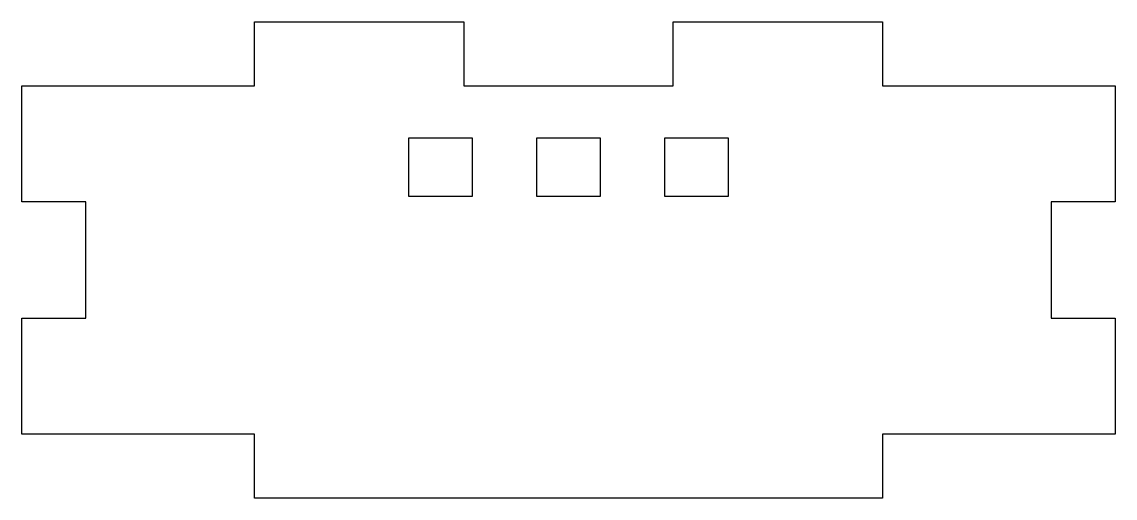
# Model space of a CAD drawing. Header units: millimetres. Extents: x -47 to 47, y 2 to 43.
import ezdxf

# ---------------------------------------------------------------- set-up
doc = ezdxf.new("R2010")
doc.units = ezdxf.units.MM
doc.layers.get('0').update_dxf_attribs({"linetype": 'CONTINUOUS'})

msp = doc.modelspace()

# ---------------------------------------------------------------- linework, layer by layer
for points in [[(27, 2), (-27, 2), (-27, 7.5), (-47, 7.5), (-47, 17.5), (-41.5, 17.5), (-41.5, 27.5), (-47, 27.5), (-47, 37.5), (-27, 37.5), (-27, 43), (-9, 43), (-9, 37.5), (9, 37.5), (9, 43), (27, 43), (27, 37.5), (47, 37.5), (47, 27.5), (41.5, 27.5), (41.5, 17.5), (47, 17.5), (47, 7.5), (27, 7.5)], [(-8.249, 28), (-8.249, 33), (-13.749, 33), (-13.749, 28)], [(2.751, 28), (2.751, 33), (-2.749, 33), (-2.749, 28)], [(13.751, 28), (13.751, 33), (8.251, 33), (8.251, 28)]]:
    msp.add_lwpolyline(points, close=True)

doc.saveas('drawing.dxf')
